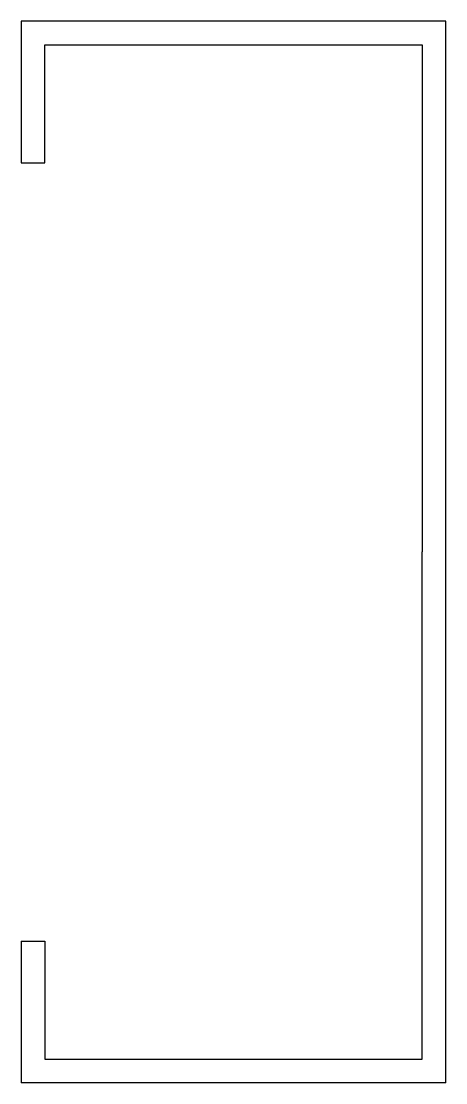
# Model space of a CAD drawing. Header units: millimetres. Extents: x 466 to 32107, y -1124 to 7826.
# Drawn here: x 25487.52 to 25505.52, y 1409.36 to 1454.36 of the extents above; entities that cross this region are included whole.
import ezdxf

# ---------------------------------------------------------------- set-up
doc = ezdxf.new("R2010")
doc.units = ezdxf.units.MM

msp = doc.modelspace()

# ---------------------------------------------------------------- linework, layer by layer
for p, q in [((25487.519, 1454.362), (25487.519, 1448.362)), ((25487.519, 1454.362), (25487.519, 1448.362)), ((25505.519, 1454.362), (25487.519, 1454.362)), ((25505.519, 1409.362), (25505.519, 1454.362)), ((25488.519, 1448.362), (25488.519, 1453.362)), ((25488.519, 1453.362), (25504.519, 1453.362)), ((25504.519, 1453.362), (25504.519, 1431.862)), ((25487.519, 1448.362), (25488.519, 1448.362)), ((25504.519, 1410.362), (25504.519, 1431.862)), ((25487.519, 1415.362), (25487.519, 1409.362)), ((25487.519, 1415.362), (25488.519, 1415.362)), ((25487.519, 1415.362), (25487.519, 1409.362)), ((25488.519, 1415.362), (25488.519, 1410.362)), ((25488.519, 1410.362), (25504.519, 1410.362)), ((25505.519, 1409.362), (25487.519, 1409.362))]:
    msp.add_line(p, q)

doc.saveas('drawing.dxf')
